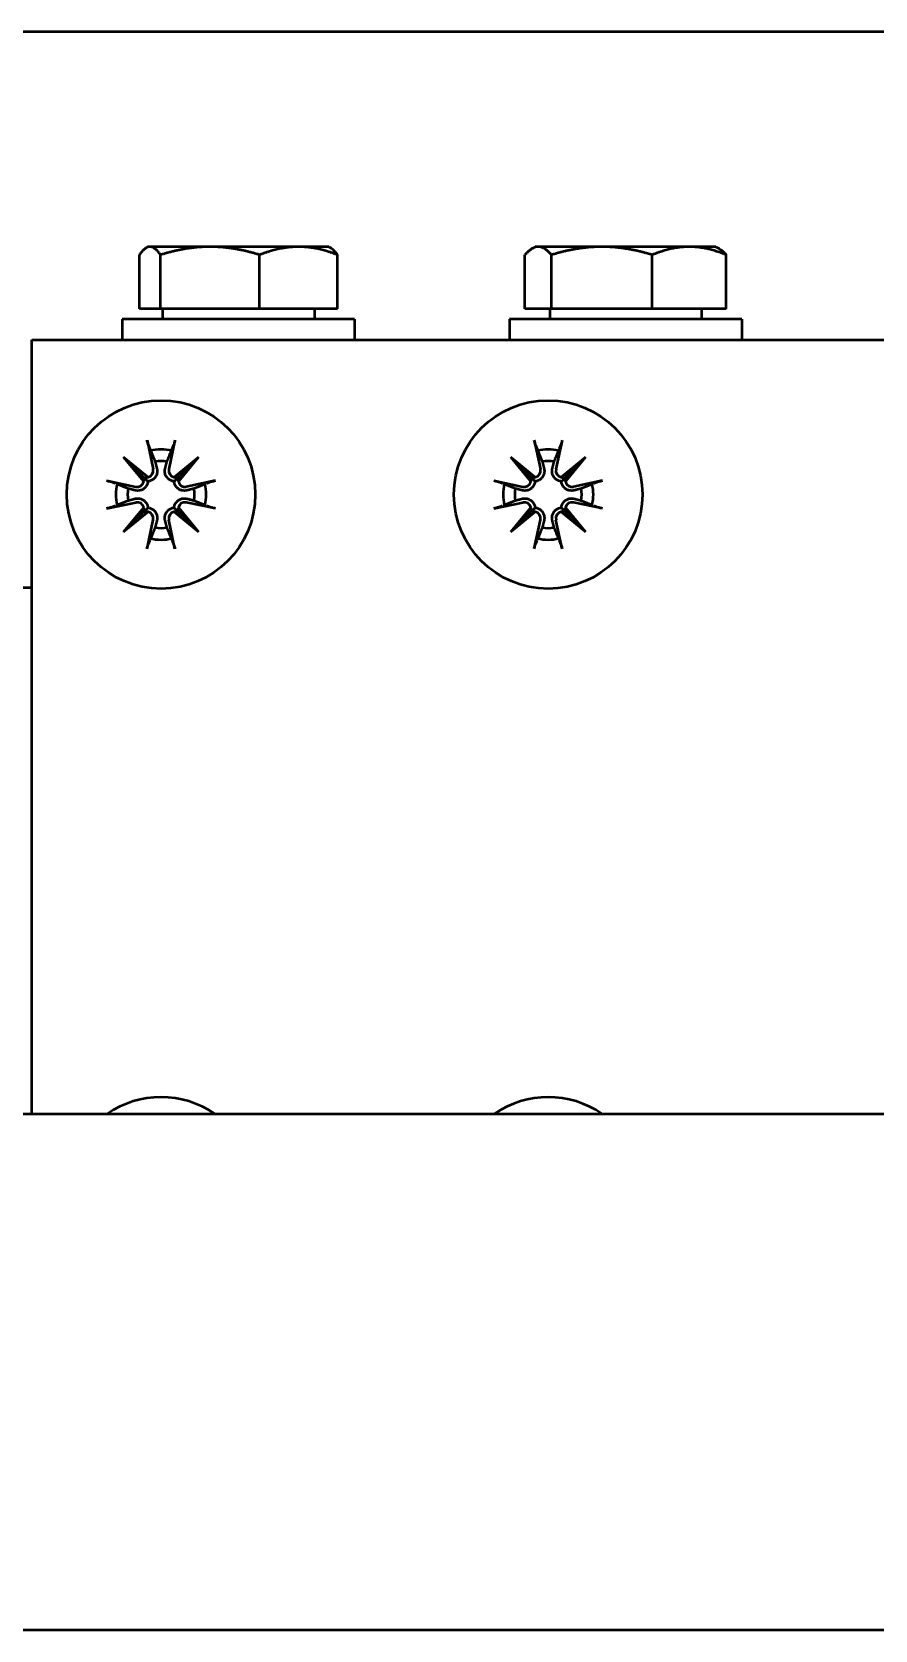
# Model space of a CAD drawing. Header units: millimetres. Extents: x 0 to 2625, y 0 to 1856.
# Drawn here: x 522.1 to 554.8, y 731.3 to 793.2 of the extents above; entities that cross this region are included whole.
import ezdxf

# ---------------------------------------------------------------- set-up
doc = ezdxf.new("R2010")
doc.units = ezdxf.units.MM
doc.header["$LTSCALE"] = 6.25
doc.layers.add('Visible (ISO)', color=7, linetype='Continuous', lineweight=50)

msp = doc.modelspace()

# ---------------------------------------------------------------- linework, layer by layer
at = {"layer": 'Visible (ISO)'}
for p, q in [((649.039, 793.212), (439.039, 793.212)), ((526.637, 784.888), (526.563, 784.845)), ((526.709, 784.888), (526.637, 784.888)), ((529.036, 784.888), (526.709, 784.888)), ((532.464, 784.888), (529.036, 784.888)), ((533.637, 784.888), (532.464, 784.888)), ((533.637, 784.888), (533.711, 784.845)), ((541.637, 784.888), (541.517, 784.819)), ((541.752, 784.888), (541.637, 784.888)), ((544.217, 784.888), (541.752, 784.888)), ((547.601, 784.888), (544.217, 784.888)), ((548.637, 784.888), (547.601, 784.888)), ((548.637, 784.888), (548.756, 784.819)), ((526.3, 782.488), (526.3, 784.575)), ((527.118, 782.488), (527.118, 784.575)), ((530.954, 782.488), (530.954, 784.575)), ((533.973, 782.488), (533.973, 784.575)), ((541.238, 782.488), (541.238, 784.575)), ((542.267, 782.488), (542.267, 784.575)), ((546.166, 782.488), (546.166, 784.575)), ((549.036, 782.488), (549.036, 784.575)), ((527.118, 782.488), (526.3, 782.488)), ((530.954, 782.488), (527.118, 782.488)), ((527.197, 782.488), (527.197, 782.088)), ((533.973, 782.488), (530.954, 782.488)), ((533.077, 782.488), (533.077, 782.088)), ((542.267, 782.488), (541.238, 782.488)), ((542.197, 782.488), (542.197, 782.088)), ((546.166, 782.488), (542.267, 782.488)), ((549.036, 782.488), (546.166, 782.488)), ((548.077, 782.488), (548.077, 782.088)), ((534.637, 782.088), (525.637, 782.088)), ((525.637, 782.088), (525.637, 781.288)), ((534.637, 782.088), (534.637, 781.288)), ((549.637, 782.088), (540.637, 782.088)), ((540.637, 782.088), (540.637, 781.288)), ((549.637, 782.088), (549.637, 781.288)), ((522.137, 781.288), (588.137, 781.288)), ((522.137, 751.288), (522.137, 781.288)), ((526.595, 777.397), (526.834, 776.267)), ((527.678, 777.397), (527.439, 776.267)), ((541.595, 777.397), (541.834, 776.267)), ((542.678, 777.397), (542.439, 776.267)), ((525.687, 776.737), (526.634, 775.959)), ((525.687, 776.737), (526.461, 775.963)), ((526.466, 775.79), (525.687, 776.737)), ((527.64, 775.959), (528.586, 776.737)), ((528.586, 776.737), (527.808, 775.79)), ((528.586, 776.737), (527.813, 775.963)), ((540.687, 776.737), (541.634, 775.959)), ((540.687, 776.737), (541.461, 775.963)), ((541.466, 775.79), (540.687, 776.737)), ((542.64, 775.959), (543.586, 776.737)), ((543.586, 776.737), (542.808, 775.79)), ((543.586, 776.737), (542.813, 775.963)), ((526.461, 775.963), (526.628, 775.797)), ((527.813, 775.963), (527.646, 775.797)), ((541.461, 775.963), (541.628, 775.797)), ((542.813, 775.963), (542.646, 775.797)), ((525.028, 775.829), (526.158, 775.59)), ((529.246, 775.829), (528.116, 775.59)), ((540.028, 775.829), (541.158, 775.59)), ((544.246, 775.829), (543.116, 775.59)), ((525.028, 774.746), (526.158, 774.985)), ((525.687, 773.838), (526.466, 774.785)), ((526.461, 774.612), (526.628, 774.779)), ((527.813, 774.612), (527.646, 774.779)), ((527.808, 774.785), (528.586, 773.838)), ((529.246, 774.746), (528.116, 774.985)), ((540.028, 774.746), (541.158, 774.985)), ((540.687, 773.838), (541.466, 774.785)), ((541.461, 774.612), (541.628, 774.779)), ((542.813, 774.612), (542.646, 774.779)), ((542.808, 774.785), (543.586, 773.838)), ((544.246, 774.746), (543.116, 774.985)), ((526.634, 774.617), (525.687, 773.838)), ((525.687, 773.838), (526.461, 774.612)), ((526.595, 773.179), (526.834, 774.308)), ((527.678, 773.179), (527.439, 774.308)), ((528.586, 773.838), (527.64, 774.617)), ((528.586, 773.838), (527.813, 774.612)), ((541.634, 774.617), (540.687, 773.838)), ((540.687, 773.838), (541.461, 774.612)), ((541.595, 773.179), (541.834, 774.308)), ((542.678, 773.179), (542.439, 774.308)), ((543.586, 773.838), (542.64, 774.617)), ((543.586, 773.838), (542.813, 774.612)), ((384.539, 771.688), (522.137, 771.688)), ((352.039, 751.288), (772.039, 751.288)), ((772.039, 731.288), (352.039, 731.288))]:
    msp.add_line(p, q, dxfattribs=at)
for centre in [(527.137, 775.288), (542.137, 775.288)]:
    msp.add_circle(centre, 3.65, dxfattribs=at)
for centre, radius, start, end in [((527.137, 775.288), 1.75, 76.2916, 103.7084), ((527.137, 775.288), 1.297, 79.77073, 100.22927), ((542.137, 775.288), 1.75, 76.2916, 103.7084), ((542.137, 775.288), 1.297, 79.77073, 100.22927), ((526.58, 776.213), 0.26, 282.1012, 11.93353), ((527.694, 776.213), 0.26, 168.06647, 257.8988), ((541.58, 776.213), 0.26, 282.1012, 11.93353), ((542.694, 776.213), 0.26, 168.06647, 257.8988), ((527.137, 775.288), 1.75, 166.2916, 193.7084), ((527.137, 775.288), 1.297, 169.77073, 190.22927), ((526.211, 775.845), 0.26, 258.06647, 347.8988), ((528.062, 775.845), 0.26, 192.1012, 281.93353), ((527.137, 775.288), 1.297, 349.77073, 10.22927), ((527.137, 775.288), 1.75, 346.2916, 13.7084), ((542.137, 775.288), 1.75, 166.2916, 193.7084), ((542.137, 775.288), 1.297, 169.77073, 190.22927), ((541.211, 775.845), 0.26, 258.06647, 347.8988), ((543.062, 775.845), 0.26, 192.1012, 281.93353), ((542.137, 775.288), 1.297, 349.77073, 10.22927), ((542.137, 775.288), 1.75, 346.2916, 13.7084), ((526.211, 774.73), 0.26, 12.1012, 101.93353), ((528.062, 774.73), 0.26, 78.06647, 167.8988), ((541.211, 774.73), 0.26, 12.1012, 101.93353), ((543.062, 774.73), 0.26, 78.06647, 167.8988), ((526.58, 774.362), 0.26, 348.06647, 77.8988), ((527.694, 774.362), 0.26, 102.1012, 191.93353), ((541.58, 774.362), 0.26, 348.06647, 77.8988), ((542.694, 774.362), 0.26, 102.1012, 191.93353), ((527.137, 775.288), 1.75, 256.2916, 283.7084), ((527.137, 775.288), 1.297, 259.77073, 280.22927), ((542.137, 775.288), 1.75, 256.2916, 283.7084), ((542.137, 775.288), 1.297, 259.77073, 280.22927), ((527.137, 748.288), 3.65, 55.27724, 124.72276), ((542.137, 748.288), 3.65, 55.27724, 124.72276)]:
    msp.add_arc(centre, radius, start, end, dxfattribs=at)
for centre, major_axis, start_param, end_param in [((526.556, 776.185), (0.153, 0.186), 3.427323, 4.166138), ((526.24, 775.868), (0.186, 0.153), 5.25864, 5.997455), ((527.717, 776.185), (0.153, -0.186), 5.25864, 5.997455), ((528.034, 775.868), (0.186, -0.153), 3.427323, 4.166138), ((541.556, 776.185), (0.153, 0.186), 3.427323, 4.166138), ((541.24, 775.868), (0.186, 0.153), 5.25864, 5.997455), ((542.717, 776.185), (0.153, -0.186), 5.25864, 5.997455), ((543.034, 775.868), (0.186, -0.153), 3.427323, 4.166138), ((526.24, 774.707), (-0.186, 0.153), 3.427323, 4.166138), ((528.034, 774.707), (-0.186, -0.153), 5.25864, 5.997455), ((541.24, 774.707), (-0.186, 0.153), 3.427323, 4.166138), ((543.034, 774.707), (-0.186, -0.153), 5.25864, 5.997455), ((526.556, 774.39), (-0.153, 0.186), 5.25864, 5.997455), ((527.717, 774.39), (-0.153, -0.186), 3.427323, 4.166138), ((541.556, 774.39), (-0.153, 0.186), 5.25864, 5.997455), ((542.717, 774.39), (-0.153, -0.186), 3.427323, 4.166138)]:
    msp.add_ellipse(centre, major_axis=major_axis, ratio=0.988452, start_param=start_param, end_param=end_param, dxfattribs=at)
for points, weights in [([(526.709, 784.888), (526.519, 784.888), (526.3, 784.575)], [1, 1.0379548493, 1]), ([(527.118, 784.575), (526.899, 784.888), (526.709, 784.888)], [1, 1.0379548493, 1]), ([(529.036, 784.888), (528.146, 784.888), (527.118, 784.575)], [1, 1.0379548493, 1]), ([(530.954, 784.575), (529.927, 784.888), (529.036, 784.888)], [1, 1.0379548493, 1]), ([(532.464, 784.888), (531.763, 784.888), (530.954, 784.575)], [1, 1.0379548493, 1]), ([(533.973, 784.575), (533.164, 784.888), (532.464, 784.888)], [1, 1.0379548493, 1]), ([(533.711, 784.845), (533.834, 784.774), (533.973, 784.575)], [1.01774751224, 1.02380863258, 1]), ([(541.752, 784.888), (541.513, 784.888), (541.238, 784.575)], [1, 1.0379548493, 1]), ([(542.267, 784.575), (541.991, 784.888), (541.752, 784.888)], [1, 1.0379548493, 1]), ([(544.217, 784.888), (543.312, 784.888), (542.267, 784.575)], [1, 1.0379548493, 1]), ([(546.166, 784.575), (545.122, 784.888), (544.217, 784.888)], [1, 1.0379548493, 1]), ([(547.601, 784.888), (546.935, 784.888), (546.166, 784.575)], [1, 1.0379548493, 1]), ([(549.036, 784.575), (548.267, 784.888), (547.601, 784.888)], [1, 1.0379548493, 1]), ([(548.756, 784.819), (548.888, 784.742), (549.036, 784.575)], [1.01892619809, 1.01996340037, 1]), ([(526.643, 777.219), (526.676, 777.137), (526.706, 777.062)], [1.00292654222, 1.00721437006, 1.00963225371]), ([(527.567, 777.062), (527.597, 777.137), (527.63, 777.219)], [1.00963225371, 1.00721437006, 1.00292654222]), ([(541.643, 777.219), (541.676, 777.137), (541.706, 777.062)], [1.00292654222, 1.00721437006, 1.00963225371]), ([(542.567, 777.062), (542.597, 777.137), (542.63, 777.219)], [1.00963225371, 1.00721437006, 1.00292654222]), ([(526.735, 776.991), (526.833, 776.747), (526.907, 776.564)], [1.0115344029, 1.01671079441, 1]), ([(526.907, 776.564), (526.945, 776.415), (526.976, 776.297)], [1, 1.12336464918, 1.24422028802]), ([(527.298, 776.297), (527.328, 776.415), (527.367, 776.564)], [1.24422028802, 1.12336464918, 1]), ([(527.367, 776.564), (527.44, 776.747), (527.539, 776.991)], [1, 1.01671079441, 1.0115344029]), ([(541.735, 776.991), (541.833, 776.747), (541.907, 776.564)], [1.0115344029, 1.01671079441, 1]), ([(541.907, 776.564), (541.945, 776.415), (541.976, 776.297)], [1, 1.12336464918, 1.24422028802]), ([(542.298, 776.297), (542.328, 776.415), (542.367, 776.564)], [1.24422028802, 1.12336464918, 1]), ([(542.367, 776.564), (542.44, 776.747), (542.539, 776.991)], [1, 1.01671079441, 1.0115344029]), ([(525.363, 775.718), (525.288, 775.748), (525.206, 775.781)], [1.00963225371, 1.00721437006, 1.00292654222]), ([(525.861, 775.518), (525.678, 775.591), (525.434, 775.689)], [1, 1.01671079445, 1.01153440287]), ([(526.128, 775.448), (526.01, 775.479), (525.861, 775.518)], [1.24422028802, 1.12336464918, 1]), ([(528.413, 775.518), (528.264, 775.479), (528.146, 775.448)], [1, 1.12336464918, 1.24422028802]), ([(528.84, 775.689), (528.596, 775.591), (528.413, 775.518)], [1.01153440287, 1.01671079445, 1]), ([(529.068, 775.781), (528.986, 775.748), (528.911, 775.718)], [1.00292654222, 1.00721437006, 1.00963225371]), ([(540.363, 775.718), (540.288, 775.748), (540.206, 775.781)], [1.00963225371, 1.00721437006, 1.00292654222]), ([(540.861, 775.518), (540.678, 775.591), (540.434, 775.689)], [1, 1.01671079445, 1.01153440287]), ([(541.128, 775.448), (541.01, 775.479), (540.861, 775.518)], [1.24422028802, 1.12336464918, 1]), ([(543.413, 775.518), (543.264, 775.479), (543.146, 775.448)], [1, 1.12336464918, 1.24422028802]), ([(543.84, 775.689), (543.596, 775.591), (543.413, 775.518)], [1.01153440287, 1.01671079445, 1]), ([(544.068, 775.781), (543.986, 775.748), (543.911, 775.718)], [1.00292654222, 1.00721437006, 1.00963225371]), ([(525.206, 774.794), (525.288, 774.827), (525.363, 774.857)], [1.00292654222, 1.00721437006, 1.00963225371]), ([(525.434, 774.886), (525.678, 774.984), (525.861, 775.057)], [1.01153440286, 1.01671079448, 1]), ([(525.861, 775.057), (526.01, 775.096), (526.128, 775.127)], [1, 1.12336464918, 1.24422028802]), ([(528.146, 775.127), (528.264, 775.096), (528.413, 775.057)], [1.24422028802, 1.12336464918, 1]), ([(528.413, 775.057), (528.596, 774.984), (528.84, 774.886)], [1, 1.01671079448, 1.01153440286]), ([(528.911, 774.857), (528.986, 774.827), (529.068, 774.794)], [1.00963225371, 1.00721437006, 1.00292654222]), ([(540.206, 774.794), (540.288, 774.827), (540.363, 774.857)], [1.00292654222, 1.00721437006, 1.00963225371]), ([(540.434, 774.886), (540.678, 774.984), (540.861, 775.057)], [1.01153440286, 1.01671079448, 1]), ([(540.861, 775.057), (541.01, 775.096), (541.128, 775.127)], [1, 1.12336464918, 1.24422028802]), ([(543.146, 775.127), (543.264, 775.096), (543.413, 775.057)], [1.24422028802, 1.12336464918, 1]), ([(543.413, 775.057), (543.596, 774.984), (543.84, 774.886)], [1, 1.01671079448, 1.01153440286]), ([(543.911, 774.857), (543.986, 774.827), (544.068, 774.794)], [1.00963225371, 1.00721437006, 1.00292654222]), ([(526.976, 774.278), (526.945, 774.161), (526.907, 774.011)], [1.24422028802, 1.12336464918, 1]), ([(527.367, 774.011), (527.328, 774.161), (527.298, 774.278)], [1, 1.12336464918, 1.24422028802]), ([(541.976, 774.278), (541.945, 774.161), (541.907, 774.011)], [1.24422028802, 1.12336464918, 1]), ([(542.367, 774.011), (542.328, 774.161), (542.298, 774.278)], [1, 1.12336464918, 1.24422028802]), ([(526.706, 773.513), (526.676, 773.438), (526.643, 773.357)], [1.00963225372, 1.00721437006, 1.00292654222]), ([(526.907, 774.011), (526.833, 773.829), (526.735, 773.584)], [1, 1.01671079453, 1.01153440283]), ([(527.539, 773.584), (527.44, 773.829), (527.367, 774.011)], [1.01153440283, 1.01671079453, 1]), ([(527.63, 773.357), (527.597, 773.438), (527.567, 773.513)], [1.00292654222, 1.00721437006, 1.00963225371]), ([(541.706, 773.513), (541.676, 773.438), (541.643, 773.357)], [1.00963225372, 1.00721437006, 1.00292654222]), ([(541.907, 774.011), (541.833, 773.829), (541.735, 773.584)], [1, 1.01671079453, 1.01153440283]), ([(542.539, 773.584), (542.44, 773.829), (542.367, 774.011)], [1.01153440283, 1.01671079453, 1]), ([(542.63, 773.357), (542.597, 773.438), (542.567, 773.513)], [1.00292654222, 1.00721437006, 1.00963225371])]:
    msp.add_rational_spline(points, weights, degree=2, dxfattribs=at)
for points, knots in [([(526.643, 777.219), (526.64, 777.228), (526.635, 777.241), (526.625, 777.273), (526.619, 777.297), (526.607, 777.343), (526.601, 777.372), (526.595, 777.397)], [0.07019749, 0.07019749, 0.07019749, 0.07019749, 0.07644591, 0.07644591, 0.08406722, 0.08406722, 0.09169213, 0.09169213, 0.09169213, 0.09169213]), ([(527.678, 777.397), (527.673, 777.372), (527.666, 777.343), (527.655, 777.297), (527.648, 777.273), (527.639, 777.241), (527.634, 777.228), (527.63, 777.219)], [0.03061008, 0.03061008, 0.03061008, 0.03061008, 0.03823499, 0.03823499, 0.0458563, 0.0458563, 0.05210472, 0.05210472, 0.05210472, 0.05210472]), ([(541.643, 777.219), (541.64, 777.228), (541.635, 777.241), (541.625, 777.273), (541.619, 777.297), (541.607, 777.343), (541.601, 777.372), (541.595, 777.397)], [0.07019749, 0.07019749, 0.07019749, 0.07019749, 0.07644591, 0.07644591, 0.08406722, 0.08406722, 0.09169213, 0.09169213, 0.09169213, 0.09169213]), ([(542.678, 777.397), (542.673, 777.372), (542.666, 777.343), (542.655, 777.297), (542.648, 777.273), (542.639, 777.241), (542.634, 777.228), (542.63, 777.219)], [0.03061008, 0.03061008, 0.03061008, 0.03061008, 0.03823499, 0.03823499, 0.0458563, 0.0458563, 0.05210472, 0.05210472, 0.05210472, 0.05210472]), ([(526.976, 776.297), (526.979, 776.284), (526.982, 776.271), (526.99, 776.22), (526.991, 776.177), (526.979, 776.094), (526.966, 776.053), (526.933, 775.986), (526.912, 775.954), (526.86, 775.896), (526.829, 775.871), (526.765, 775.832), (526.728, 775.817), (526.67, 775.802), (526.649, 775.798), (526.628, 775.797)], [0.15793693, 0.15793693, 0.15793693, 0.15793693, 0.16242986, 0.16242986, 0.17549524, 0.17549524, 0.18856062, 0.18856062, 0.1997376, 0.1997376, 0.21091458, 0.21091458, 0.22209156, 0.22209156, 0.22833277, 0.22833277, 0.22833277, 0.22833277]), ([(527.646, 775.797), (527.625, 775.798), (527.604, 775.802), (527.545, 775.817), (527.508, 775.832), (527.444, 775.871), (527.413, 775.896), (527.361, 775.954), (527.34, 775.986), (527.308, 776.053), (527.295, 776.094), (527.283, 776.177), (527.283, 776.22), (527.289, 776.258), (527.292, 776.271), (527.294, 776.284), (527.298, 776.297)], [-0.06590291, -0.06590291, -0.06590291, -0.06590291, -0.0596617, -0.0596617, -0.04848472, -0.04848472, -0.03730774, -0.03730774, -0.02613076, -0.02613076, -0.01306538, -0.01306538, 0, 0, 0, 0.00449293, 0.00449293, 0.00449293, 0.00449293]), ([(541.976, 776.297), (541.979, 776.284), (541.982, 776.271), (541.99, 776.22), (541.991, 776.177), (541.979, 776.094), (541.966, 776.053), (541.933, 775.986), (541.912, 775.954), (541.86, 775.896), (541.829, 775.871), (541.765, 775.832), (541.728, 775.817), (541.67, 775.802), (541.649, 775.798), (541.628, 775.797)], [0.15793693, 0.15793693, 0.15793693, 0.15793693, 0.16242986, 0.16242986, 0.17549524, 0.17549524, 0.18856062, 0.18856062, 0.1997376, 0.1997376, 0.21091458, 0.21091458, 0.22209156, 0.22209156, 0.22833277, 0.22833277, 0.22833277, 0.22833277]), ([(542.646, 775.797), (542.625, 775.798), (542.604, 775.802), (542.545, 775.817), (542.508, 775.832), (542.444, 775.871), (542.413, 775.896), (542.361, 775.954), (542.34, 775.986), (542.308, 776.053), (542.295, 776.094), (542.283, 776.177), (542.283, 776.22), (542.289, 776.258), (542.292, 776.271), (542.294, 776.284), (542.298, 776.297)], [-0.06590291, -0.06590291, -0.06590291, -0.06590291, -0.0596617, -0.0596617, -0.04848472, -0.04848472, -0.03730774, -0.03730774, -0.02613076, -0.02613076, -0.01306538, -0.01306538, 0, 0, 0, 0.00449293, 0.00449293, 0.00449293, 0.00449293]), ([(525.028, 775.829), (525.053, 775.824), (525.082, 775.817), (525.127, 775.806), (525.152, 775.799), (525.183, 775.789), (525.196, 775.785), (525.206, 775.781)], [0.03061008, 0.03061008, 0.03061008, 0.03061008, 0.03823499, 0.03823499, 0.0458563, 0.0458563, 0.05210472, 0.05210472, 0.05210472, 0.05210472]), ([(526.628, 775.797), (526.626, 775.776), (526.623, 775.755), (526.608, 775.696), (526.592, 775.659), (526.554, 775.595), (526.528, 775.564), (526.471, 775.512), (526.439, 775.491), (526.371, 775.458), (526.33, 775.446), (526.247, 775.433), (526.205, 775.434), (526.167, 775.44), (526.154, 775.442), (526.141, 775.445), (526.128, 775.448)], [-0.06590291, -0.06590291, -0.06590291, -0.06590291, -0.0596617, -0.0596617, -0.04848472, -0.04848472, -0.03730774, -0.03730774, -0.02613076, -0.02613076, -0.01306538, -0.01306538, 0, 0, 0, 0.00449293, 0.00449293, 0.00449293, 0.00449293]), ([(528.146, 775.448), (528.133, 775.445), (528.12, 775.442), (528.069, 775.434), (528.027, 775.433), (527.944, 775.446), (527.903, 775.458), (527.835, 775.491), (527.803, 775.512), (527.745, 775.564), (527.72, 775.595), (527.681, 775.659), (527.666, 775.696), (527.651, 775.755), (527.648, 775.776), (527.646, 775.797)], [0.15793693, 0.15793693, 0.15793693, 0.15793693, 0.16242986, 0.16242986, 0.17549524, 0.17549524, 0.18856062, 0.18856062, 0.1997376, 0.1997376, 0.21091458, 0.21091458, 0.22209156, 0.22209156, 0.22833277, 0.22833277, 0.22833277, 0.22833277]), ([(529.068, 775.781), (529.077, 775.785), (529.091, 775.789), (529.122, 775.799), (529.146, 775.806), (529.192, 775.817), (529.221, 775.824), (529.246, 775.829)], [0.07019749, 0.07019749, 0.07019749, 0.07019749, 0.07644591, 0.07644591, 0.08406722, 0.08406722, 0.09169213, 0.09169213, 0.09169213, 0.09169213]), ([(540.028, 775.829), (540.053, 775.824), (540.082, 775.817), (540.127, 775.806), (540.152, 775.799), (540.183, 775.789), (540.196, 775.785), (540.206, 775.781)], [0.03061008, 0.03061008, 0.03061008, 0.03061008, 0.03823499, 0.03823499, 0.0458563, 0.0458563, 0.05210472, 0.05210472, 0.05210472, 0.05210472]), ([(541.628, 775.797), (541.626, 775.776), (541.623, 775.755), (541.608, 775.696), (541.592, 775.659), (541.554, 775.595), (541.528, 775.564), (541.471, 775.512), (541.439, 775.491), (541.371, 775.458), (541.33, 775.446), (541.247, 775.433), (541.205, 775.434), (541.167, 775.44), (541.154, 775.442), (541.141, 775.445), (541.128, 775.448)], [-0.06590291, -0.06590291, -0.06590291, -0.06590291, -0.0596617, -0.0596617, -0.04848472, -0.04848472, -0.03730774, -0.03730774, -0.02613076, -0.02613076, -0.01306538, -0.01306538, 0, 0, 0, 0.00449293, 0.00449293, 0.00449293, 0.00449293]), ([(543.146, 775.448), (543.133, 775.445), (543.12, 775.442), (543.069, 775.434), (543.027, 775.433), (542.944, 775.446), (542.903, 775.458), (542.835, 775.491), (542.803, 775.512), (542.745, 775.564), (542.72, 775.595), (542.681, 775.659), (542.666, 775.696), (542.651, 775.755), (542.648, 775.776), (542.646, 775.797)], [0.15793693, 0.15793693, 0.15793693, 0.15793693, 0.16242986, 0.16242986, 0.17549524, 0.17549524, 0.18856062, 0.18856062, 0.1997376, 0.1997376, 0.21091458, 0.21091458, 0.22209156, 0.22209156, 0.22833277, 0.22833277, 0.22833277, 0.22833277]), ([(544.068, 775.781), (544.077, 775.785), (544.091, 775.789), (544.122, 775.799), (544.146, 775.806), (544.192, 775.817), (544.221, 775.824), (544.246, 775.829)], [0.07019749, 0.07019749, 0.07019749, 0.07019749, 0.07644591, 0.07644591, 0.08406722, 0.08406722, 0.09169213, 0.09169213, 0.09169213, 0.09169213]), ([(525.206, 774.794), (525.196, 774.79), (525.183, 774.786), (525.152, 774.776), (525.127, 774.77), (525.082, 774.758), (525.053, 774.751), (525.028, 774.746)], [0.07019749, 0.07019749, 0.07019749, 0.07019749, 0.07644591, 0.07644591, 0.08406722, 0.08406722, 0.09169213, 0.09169213, 0.09169213, 0.09169213]), ([(526.128, 775.127), (526.141, 775.13), (526.154, 775.133), (526.205, 775.141), (526.247, 775.142), (526.33, 775.13), (526.371, 775.117), (526.439, 775.084), (526.471, 775.063), (526.528, 775.011), (526.554, 774.98), (526.592, 774.916), (526.608, 774.879), (526.623, 774.821), (526.626, 774.799), (526.628, 774.779)], [0.15793693, 0.15793693, 0.15793693, 0.15793693, 0.16242986, 0.16242986, 0.17549524, 0.17549524, 0.18856062, 0.18856062, 0.1997376, 0.1997376, 0.21091458, 0.21091458, 0.22209156, 0.22209156, 0.22833277, 0.22833277, 0.22833277, 0.22833277]), ([(526.628, 774.779), (526.649, 774.777), (526.67, 774.773), (526.728, 774.759), (526.765, 774.743), (526.829, 774.705), (526.86, 774.679), (526.912, 774.622), (526.933, 774.589), (526.966, 774.522), (526.979, 774.481), (526.991, 774.398), (526.99, 774.356), (526.984, 774.318), (526.982, 774.305), (526.979, 774.291), (526.976, 774.278)], [-0.06590291, -0.06590291, -0.06590291, -0.06590291, -0.0596617, -0.0596617, -0.04848472, -0.04848472, -0.03730774, -0.03730774, -0.02613076, -0.02613076, -0.01306538, -0.01306538, 0, 0, 0, 0.00449293, 0.00449293, 0.00449293, 0.00449293]), ([(527.298, 774.278), (527.294, 774.291), (527.292, 774.305), (527.283, 774.356), (527.283, 774.398), (527.295, 774.481), (527.308, 774.522), (527.34, 774.589), (527.361, 774.622), (527.413, 774.679), (527.444, 774.705), (527.508, 774.743), (527.545, 774.759), (527.604, 774.773), (527.625, 774.777), (527.646, 774.779)], [0.15793693, 0.15793693, 0.15793693, 0.15793693, 0.16242986, 0.16242986, 0.17549524, 0.17549524, 0.18856062, 0.18856062, 0.1997376, 0.1997376, 0.21091458, 0.21091458, 0.22209156, 0.22209156, 0.22833277, 0.22833277, 0.22833277, 0.22833277]), ([(527.646, 774.779), (527.648, 774.799), (527.651, 774.821), (527.666, 774.879), (527.681, 774.916), (527.72, 774.98), (527.745, 775.011), (527.803, 775.063), (527.835, 775.084), (527.903, 775.117), (527.944, 775.13), (528.027, 775.142), (528.069, 775.141), (528.107, 775.135), (528.12, 775.133), (528.133, 775.13), (528.146, 775.127)], [-0.06590291, -0.06590291, -0.06590291, -0.06590291, -0.0596617, -0.0596617, -0.04848472, -0.04848472, -0.03730774, -0.03730774, -0.02613076, -0.02613076, -0.01306538, -0.01306538, 0, 0, 0, 0.00449293, 0.00449293, 0.00449293, 0.00449293]), ([(529.246, 774.746), (529.221, 774.751), (529.192, 774.758), (529.146, 774.77), (529.122, 774.776), (529.091, 774.786), (529.077, 774.79), (529.068, 774.794)], [0.03061008, 0.03061008, 0.03061008, 0.03061008, 0.03823499, 0.03823499, 0.0458563, 0.0458563, 0.05210472, 0.05210472, 0.05210472, 0.05210472]), ([(540.206, 774.794), (540.196, 774.79), (540.183, 774.786), (540.152, 774.776), (540.127, 774.77), (540.082, 774.758), (540.053, 774.751), (540.028, 774.746)], [0.07019749, 0.07019749, 0.07019749, 0.07019749, 0.07644591, 0.07644591, 0.08406722, 0.08406722, 0.09169213, 0.09169213, 0.09169213, 0.09169213]), ([(541.128, 775.127), (541.141, 775.13), (541.154, 775.133), (541.205, 775.141), (541.247, 775.142), (541.33, 775.13), (541.371, 775.117), (541.439, 775.084), (541.471, 775.063), (541.528, 775.011), (541.554, 774.98), (541.592, 774.916), (541.608, 774.879), (541.623, 774.821), (541.626, 774.799), (541.628, 774.779)], [0.15793693, 0.15793693, 0.15793693, 0.15793693, 0.16242986, 0.16242986, 0.17549524, 0.17549524, 0.18856062, 0.18856062, 0.1997376, 0.1997376, 0.21091458, 0.21091458, 0.22209156, 0.22209156, 0.22833277, 0.22833277, 0.22833277, 0.22833277]), ([(541.628, 774.779), (541.649, 774.777), (541.67, 774.773), (541.728, 774.759), (541.765, 774.743), (541.829, 774.705), (541.86, 774.679), (541.912, 774.622), (541.933, 774.589), (541.966, 774.522), (541.979, 774.481), (541.991, 774.398), (541.99, 774.356), (541.984, 774.318), (541.982, 774.305), (541.979, 774.291), (541.976, 774.278)], [-0.06590291, -0.06590291, -0.06590291, -0.06590291, -0.0596617, -0.0596617, -0.04848472, -0.04848472, -0.03730774, -0.03730774, -0.02613076, -0.02613076, -0.01306538, -0.01306538, 0, 0, 0, 0.00449293, 0.00449293, 0.00449293, 0.00449293]), ([(542.298, 774.278), (542.294, 774.291), (542.292, 774.305), (542.283, 774.356), (542.283, 774.398), (542.295, 774.481), (542.308, 774.522), (542.34, 774.589), (542.361, 774.622), (542.413, 774.679), (542.444, 774.705), (542.508, 774.743), (542.545, 774.759), (542.604, 774.773), (542.625, 774.777), (542.646, 774.779)], [0.15793693, 0.15793693, 0.15793693, 0.15793693, 0.16242986, 0.16242986, 0.17549524, 0.17549524, 0.18856062, 0.18856062, 0.1997376, 0.1997376, 0.21091458, 0.21091458, 0.22209156, 0.22209156, 0.22833277, 0.22833277, 0.22833277, 0.22833277]), ([(542.646, 774.779), (542.648, 774.799), (542.651, 774.821), (542.666, 774.879), (542.681, 774.916), (542.72, 774.98), (542.745, 775.011), (542.803, 775.063), (542.835, 775.084), (542.903, 775.117), (542.944, 775.13), (543.027, 775.142), (543.069, 775.141), (543.107, 775.135), (543.12, 775.133), (543.133, 775.13), (543.146, 775.127)], [-0.06590291, -0.06590291, -0.06590291, -0.06590291, -0.0596617, -0.0596617, -0.04848472, -0.04848472, -0.03730774, -0.03730774, -0.02613076, -0.02613076, -0.01306538, -0.01306538, 0, 0, 0, 0.00449293, 0.00449293, 0.00449293, 0.00449293]), ([(544.246, 774.746), (544.221, 774.751), (544.192, 774.758), (544.146, 774.77), (544.122, 774.776), (544.091, 774.786), (544.077, 774.79), (544.068, 774.794)], [0.03061008, 0.03061008, 0.03061008, 0.03061008, 0.03823499, 0.03823499, 0.0458563, 0.0458563, 0.05210472, 0.05210472, 0.05210472, 0.05210472]), ([(526.595, 773.179), (526.601, 773.203), (526.607, 773.233), (526.619, 773.278), (526.625, 773.303), (526.635, 773.334), (526.64, 773.347), (526.643, 773.357)], [0.03061008, 0.03061008, 0.03061008, 0.03061008, 0.03823499, 0.03823499, 0.0458563, 0.0458563, 0.05210472, 0.05210472, 0.05210472, 0.05210472]), ([(527.63, 773.357), (527.634, 773.347), (527.639, 773.334), (527.648, 773.303), (527.655, 773.278), (527.666, 773.233), (527.673, 773.203), (527.678, 773.179)], [0.07019749, 0.07019749, 0.07019749, 0.07019749, 0.07644591, 0.07644591, 0.08406722, 0.08406722, 0.09169213, 0.09169213, 0.09169213, 0.09169213]), ([(541.595, 773.179), (541.601, 773.203), (541.607, 773.233), (541.619, 773.278), (541.625, 773.303), (541.635, 773.334), (541.64, 773.347), (541.643, 773.357)], [0.03061008, 0.03061008, 0.03061008, 0.03061008, 0.03823499, 0.03823499, 0.0458563, 0.0458563, 0.05210472, 0.05210472, 0.05210472, 0.05210472]), ([(542.63, 773.357), (542.634, 773.347), (542.639, 773.334), (542.648, 773.303), (542.655, 773.278), (542.666, 773.233), (542.673, 773.203), (542.678, 773.179)], [0.07019749, 0.07019749, 0.07019749, 0.07019749, 0.07644591, 0.07644591, 0.08406722, 0.08406722, 0.09169213, 0.09169213, 0.09169213, 0.09169213])]:
    msp.add_open_spline(points, degree=3, knots=knots, dxfattribs=at)

doc.saveas('drawing.dxf')
